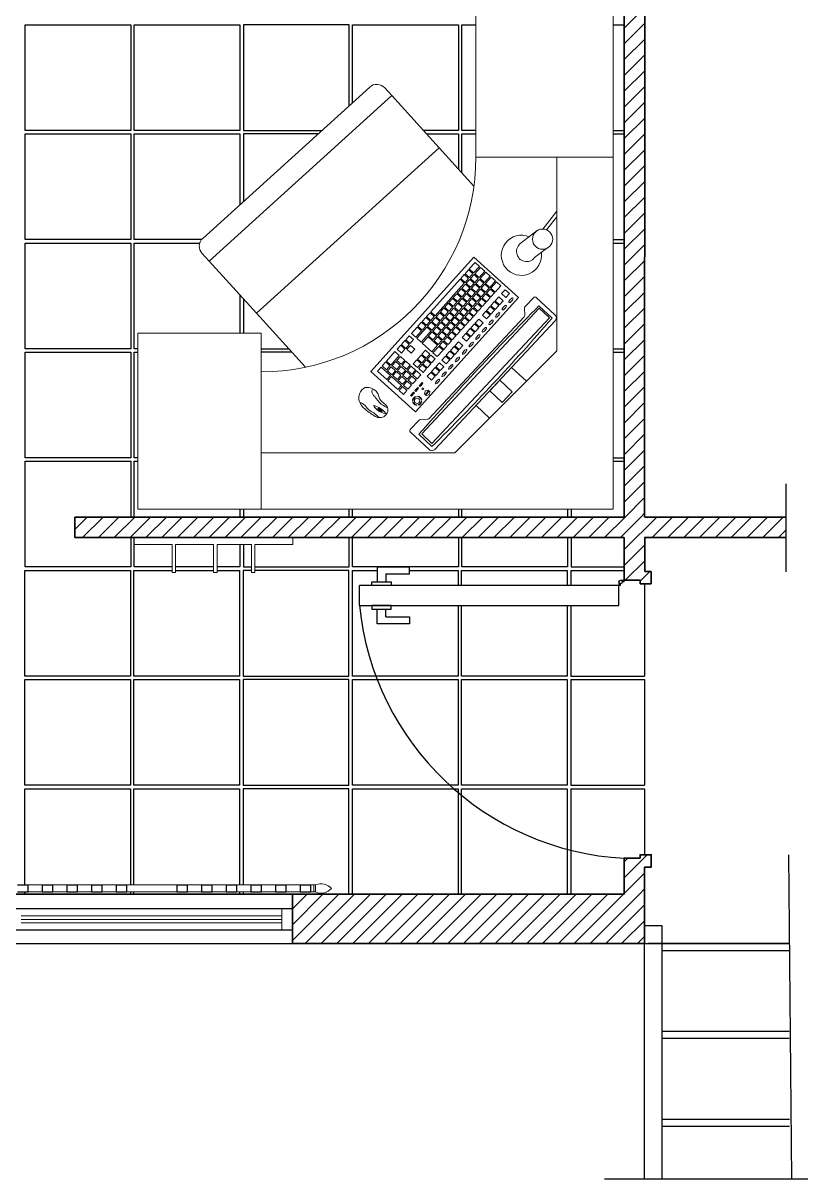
# Model space of a CAD drawing. Header units: millimetres. Extents: x 743 to 1845, y 1149 to 2111.
# Drawn here: x 905.7 to 1128.4, y 1148.9 to 1477.3 of the extents above; entities that cross this region are included whole.
import ezdxf

# ---------------------------------------------------------------- set-up
doc = ezdxf.new("R2010")
doc.units = ezdxf.units.MM
for name, color, linetype, lineweight in [('A-ELEV-MBE2', 4, 'Continuous', 25), ('A-FLOR-LEVL', 7, 'Continuous', 35), ('A-GLAZ-FURR', 4, 'Continuous', 18), ('arredo', 8, 'Continuous', 18), ('MURI', 7, 'Continuous', 35), ('muri sottili', 161, 'Continuous', 25)]:
    doc.layers.add(name, color=color, linetype=linetype, lineweight=lineweight)
for name, color, linetype in [('linee tratteggio', 6, 'Continuous'), ('pavimento', 51, 'Continuous'), ('porte', 150, 'Continuous'), ('tessuti', 31, 'Continuous')]:
    doc.layers.add(name, color=color, linetype=linetype)
pattern_1 = [(45, (0, 247.989), (-2.245064, 2.245064), [])]

msp = doc.modelspace()

# ---------------------------------------------------------------- hatches: boundary and pattern name
at = {"layer": 'arredo'}
h = msp.add_hatch(color=256, dxfattribs=at)
edge = h.paths.add_edge_path()
edge.add_ellipse((1006.95, 1367.37), major_axis=(-0.607, 0.417), ratio=0.281582, start_angle=0, end_angle=360)
at = {"layer": 'MURI'}
h = msp.add_hatch(dxfattribs=at)
h.set_pattern_fill('ANSI31', color=256)
h.set_pattern_definition(pattern_1)
h.paths.add_polyline_path([(768.12, 1215.79), (902.12, 1215.79), (902.12, 1229.79), (875.12, 1229.79), (862.12, 1229.79), (844.12, 1229.79), (822.12, 1229.79), (813.12, 1229.79), (782.12, 1229.79), (782.12, 1259.79), (782.12, 1625.79), (782.12, 1645.79), (782.12, 1662.79), (768.12, 1662.79), (768.12, 1645.79), (768.12, 1625.79)])
h.paths.add_polyline_path([(999.12, 1229.79), (998.12, 1229.79), (998.12, 1229.79), (982.12, 1229.79), (982.12, 1215.79), (1082.12, 1215.79), (1082.12, 1229.79), (1060.12, 1229.79), (1060.12, 1229.79), (1030.12, 1229.79), (1029.12, 1229.79), (1029.12, 1229.79)])
h = msp.add_hatch(dxfattribs=at)
h.set_pattern_fill('ANSI31', color=256)
h.paths.add_polyline_path([(1082.12, 1615.79), (1068.12, 1615.79), (1068.12, 1590.79), (1076.28, 1590.79), (1076.28, 1336.96), (1082.09, 1336.96)])
h = msp.add_hatch(dxfattribs=at)
h.set_pattern_fill('ANSI31', color=256)
h.paths.add_polyline_path([(1122.17, 1336.96), (1082.1, 1336.96), (1076.28, 1336.96), (920.3, 1336.96), (920.3, 1331.16), (1076.28, 1331.16), (1076.28, 1319.03), (1080.78, 1319.03), (1080.78, 1318.03), (1083.98, 1318.03), (1083.98, 1321.53), (1082.1, 1321.53), (1082.1, 1331.16), (1122.17, 1331.16)])
h = msp.add_hatch(dxfattribs=at)
h.set_pattern_fill('ANSI31', color=256)
h.set_pattern_definition(pattern_1)
h.paths.add_polyline_path([(1080.78, 1237.53), (1083.98, 1237.53), (1083.98, 1241.03), (1080.78, 1241.03), (1080.78, 1240.03), (1076.28, 1240.03), (1076.28, 1237.53)])
h = msp.add_hatch(dxfattribs=at)
h.set_pattern_fill('ANSI31', color=256)
h.set_pattern_definition(pattern_1)
h.paths.add_polyline_path([(1076.28, 1229.79), (1082.08, 1229.79), (1082.08, 1229.91), (1082.08, 1237.53), (1083.98, 1237.53), (1083.98, 1241.03), (1080.78, 1241.03), (1080.78, 1240.03), (1076.28, 1240.03), (1076.28, 1237.53)])

# ---------------------------------------------------------------- linework, layer by layer
at = {"layer": 'A-ELEV-MBE2'}
for p, q in [((1087.08, 1220.79), (1082.08, 1220.79)), ((1087.08, 1215.79), (1087.08, 1220.79)), ((1082.08, 1215.79), (1123.05, 1215.79)), ((1082.08, 1148.93), (1082.08, 1215.79)), ((1087.08, 1148.93), (1087.08, 1215.79)), ((1087.08, 1213.79), (1123.06, 1213.79)), ((1123.12, 1190.79), (1087.08, 1190.79)), ((1123.12, 1188.79), (1087.08, 1188.79)), ((1123.18, 1165.79), (1087.08, 1165.79)), ((1123.19, 1163.79), (1087.08, 1163.79))]:
    msp.add_line(p, q, dxfattribs=at)
at = {"layer": 'A-FLOR-LEVL'}
msp.add_line((1123.05, 1215.79), (1083.08, 1215.79), dxfattribs=at)
at = {"layer": 'A-GLAZ-FURR', "color": 4}
for p, q in [((979.12, 1225.63), (979.12, 1219.63)), ((979.12, 1223.63), (905.12, 1223.63)), ((979.12, 1222.63), (905.12, 1222.63)), ((979.12, 1221.63), (905.12, 1221.63))]:
    msp.add_line(p, q, dxfattribs=at)
at = {"layer": 'arredo'}
for p, q in [((1034.19, 1439.19), (1034.19, 1586.19)), ((1073.19, 1586.19), (1073.19, 1439.19)), ((956.63, 1416.13), (1004.05, 1459.12)), ((1010.3, 1456.69), (1008.29, 1458.91)), ((1010.3, 1456.69), (958.44, 1409.67)), ((1023.74, 1441.87), (1010.3, 1456.69)), ((1023.74, 1441.87), (971.87, 1394.86)), ((1033.63, 1430.96), (1023.74, 1441.87)), ((1073.19, 1439.19), (1034.19, 1439.19)), ((1073.19, 1439.19), (1034.19, 1439.19)), ((1057.19, 1439.19), (1057.19, 1384.19)), ((1073.19, 1339.19), (1073.19, 1439.19)), ((1053.14, 1418.78), (1057.19, 1423.9)), ((1054.25, 1418.55), (1057.19, 1422.26)), ((1051.59, 1418.33), (1046.69, 1414.55)), ((1050.86, 1410.66), (1054.26, 1413.28)), ((956.43, 1411.9), (958.44, 1409.67)), ((958.44, 1409.67), (971.87, 1394.86)), ((1033.57, 1410.81), (1004.35, 1378.28)), ((1033.94, 1409.25), (1032.32, 1407.44)), ((1046.3, 1399.37), (1033.57, 1410.81)), ((1035.17, 1408.15), (1033.94, 1409.25)), ((1030.9, 1405.86), (1029.88, 1404.73)), ((1032.12, 1404.76), (1030.9, 1405.86)), ((1032.12, 1407.22), (1031.1, 1406.09)), ((1031.1, 1406.09), (1032.33, 1404.99)), ((1033.34, 1406.12), (1032.12, 1407.22)), ((1032.32, 1407.44), (1033.54, 1406.34)), ((1032.33, 1404.99), (1033.34, 1406.12)), ((1033.65, 1405.84), (1032.63, 1404.71)), ((1033.54, 1406.34), (1035.17, 1408.15)), ((1034.87, 1404.74), (1033.65, 1405.84)), ((1035.47, 1407.88), (1033.85, 1406.07)), ((1033.85, 1406.07), (1035.07, 1404.97)), ((1035.07, 1404.97), (1036.7, 1406.78)), ((1037, 1406.5), (1035.38, 1404.69)), ((1036.7, 1406.78), (1035.47, 1407.88)), ((1036.6, 1403.6), (1038.23, 1405.4)), ((1038.23, 1405.4), (1037, 1406.5)), ((1029.68, 1404.51), (1021.36, 1395.25)), ((1022.59, 1394.15), (1030.9, 1403.41)), ((1030.9, 1403.41), (1029.68, 1404.51)), ((1029.88, 1404.73), (1031.11, 1403.63)), ((1031.21, 1403.13), (1030.2, 1402)), ((1031.11, 1403.63), (1032.12, 1404.76)), ((1032.43, 1402.03), (1031.21, 1403.13)), ((1032.43, 1404.49), (1031.41, 1403.36)), ((1031.41, 1403.36), (1032.64, 1402.26)), ((1033.65, 1403.39), (1032.43, 1404.49)), ((1032.63, 1404.71), (1033.85, 1403.61)), ((1032.64, 1402.26), (1033.65, 1403.39)), ((1033.96, 1403.11), (1032.94, 1401.98)), ((1033.85, 1403.61), (1034.87, 1404.74)), ((1035.18, 1402.01), (1033.96, 1403.11)), ((1035.18, 1404.47), (1034.16, 1403.34)), ((1034.16, 1403.34), (1035.38, 1402.24)), ((1036.4, 1403.37), (1035.18, 1404.47)), ((1035.38, 1404.69), (1036.6, 1403.6)), ((1035.38, 1402.24), (1036.4, 1403.37)), ((1036.7, 1403.09), (1035.69, 1401.97)), ((1037.93, 1402), (1036.7, 1403.09)), ((1038.53, 1405.13), (1036.91, 1403.32)), ((1036.91, 1403.32), (1038.13, 1402.22)), ((1038.13, 1402.22), (1039.75, 1404.03)), ((1040.06, 1403.75), (1038.44, 1401.95)), ((1039.75, 1404.03), (1038.53, 1405.13)), ((1039.66, 1400.85), (1041.28, 1402.65)), ((1041.28, 1402.65), (1040.06, 1403.75)), ((1017.08, 1366.85), (1046.3, 1399.37)), ((1027.56, 1399.07), (1026.54, 1397.94)), ((1028.78, 1397.97), (1027.56, 1399.07)), ((1028.78, 1400.42), (1027.76, 1399.29)), ((1027.76, 1399.29), (1028.99, 1398.19)), ((1030, 1399.32), (1028.78, 1400.42)), ((1029.99, 1401.78), (1028.98, 1400.65)), ((1028.98, 1400.65), (1030.2, 1399.55)), ((1028.99, 1398.19), (1030, 1399.32)), ((1030.31, 1399.05), (1029.29, 1397.92)), ((1031.22, 1400.68), (1029.99, 1401.78)), ((1030.2, 1402), (1031.42, 1400.9)), ((1030.2, 1399.55), (1031.22, 1400.68)), ((1031.53, 1397.95), (1030.31, 1399.05)), ((1031.52, 1400.4), (1030.51, 1399.27)), ((1030.51, 1399.27), (1031.73, 1398.17)), ((1031.42, 1400.9), (1032.43, 1402.03)), ((1032.75, 1399.3), (1031.52, 1400.4)), ((1032.74, 1401.76), (1031.73, 1400.63)), ((1031.73, 1400.63), (1032.95, 1399.53)), ((1031.73, 1398.17), (1032.75, 1399.3)), ((1033.05, 1399.03), (1032.04, 1397.9)), ((1033.96, 1400.66), (1032.74, 1401.76)), ((1032.94, 1401.98), (1034.17, 1400.88)), ((1032.95, 1399.53), (1033.96, 1400.66)), ((1034.28, 1397.93), (1033.05, 1399.03)), ((1034.27, 1400.38), (1033.26, 1399.25)), ((1033.26, 1399.25), (1034.48, 1398.16)), ((1034.17, 1400.88), (1035.18, 1402.01)), ((1035.49, 1399.28), (1034.27, 1400.38)), ((1035.49, 1401.74), (1034.47, 1400.61)), ((1034.47, 1400.61), (1035.7, 1399.51)), ((1034.48, 1398.16), (1035.49, 1399.28)), ((1035.8, 1399.01), (1034.79, 1397.88)), ((1036.71, 1400.64), (1035.49, 1401.74)), ((1035.69, 1401.97), (1036.91, 1400.87)), ((1035.7, 1399.51), (1036.71, 1400.64)), ((1037.02, 1397.91), (1035.8, 1399.01)), ((1037.02, 1400.37), (1036, 1399.24)), ((1036, 1399.24), (1037.23, 1398.14)), ((1036.91, 1400.87), (1037.93, 1402)), ((1038.24, 1399.27), (1037.02, 1400.37)), ((1038.23, 1401.72), (1037.22, 1400.59)), ((1037.22, 1400.59), (1038.44, 1399.49)), ((1037.23, 1398.14), (1038.24, 1399.27)), ((1039.46, 1400.62), (1038.23, 1401.72)), ((1038.44, 1401.95), (1039.66, 1400.85)), ((1038.44, 1399.49), (1039.46, 1400.62)), ((1040.68, 1399.52), (1039.67, 1398.39)), ((1041.91, 1398.42), (1040.68, 1399.52)), ((1042.51, 1401.55), (1041.49, 1400.43)), ((1041.49, 1400.43), (1042.72, 1399.33)), ((1043.73, 1400.46), (1042.51, 1401.55)), ((1042.72, 1399.33), (1043.73, 1400.46)), ((1050.59, 1399.31), (1048.12, 1396.67)), ((1056.64, 1394.37), (1051.34, 1399.34)), ((1025.12, 1396.36), (1024.11, 1395.23)), ((1026.35, 1395.26), (1025.12, 1396.36)), ((1026.34, 1397.71), (1025.33, 1396.58)), ((1025.33, 1396.58), (1026.55, 1395.48)), ((1027.56, 1396.61), (1026.34, 1397.71)), ((1026.54, 1397.94), (1027.77, 1396.84)), ((1026.55, 1395.48), (1027.56, 1396.61)), ((1027.87, 1396.34), (1026.86, 1395.21)), ((1027.77, 1396.84), (1028.78, 1397.97)), ((1029.09, 1395.24), (1027.87, 1396.34)), ((1029.09, 1397.69), (1028.07, 1396.56)), ((1028.07, 1396.56), (1029.3, 1395.46)), ((1030.31, 1396.59), (1029.09, 1397.69)), ((1029.29, 1397.92), (1030.51, 1396.82)), ((1029.3, 1395.46), (1030.31, 1396.59)), ((1030.62, 1396.32), (1029.6, 1395.19)), ((1030.51, 1396.82), (1031.53, 1397.95)), ((1031.84, 1395.22), (1030.62, 1396.32)), ((1031.84, 1397.67), (1030.82, 1396.54)), ((1030.82, 1396.54), (1032.04, 1395.45)), ((1033.06, 1396.57), (1031.84, 1397.67)), ((1032.04, 1397.9), (1033.26, 1396.8)), ((1032.04, 1395.45), (1033.06, 1396.57)), ((1033.36, 1396.3), (1032.35, 1395.17)), ((1033.26, 1396.8), (1034.28, 1397.93)), ((1034.59, 1395.2), (1033.36, 1396.3)), ((1034.58, 1397.65), (1033.57, 1396.53)), ((1033.57, 1396.53), (1034.79, 1395.43)), ((1035.81, 1396.56), (1034.58, 1397.65)), ((1034.79, 1397.88), (1036.01, 1396.78)), ((1034.79, 1395.43), (1035.81, 1396.56)), ((1036.01, 1396.78), (1037.02, 1397.91)), ((1038.25, 1396.81), (1037.23, 1395.68)), ((1037.23, 1395.68), (1038.46, 1394.58)), ((1039.47, 1395.71), (1038.25, 1396.81)), ((1039.46, 1398.17), (1038.45, 1397.04)), ((1038.45, 1397.04), (1039.67, 1395.94)), ((1038.46, 1394.58), (1039.47, 1395.71)), ((1040.69, 1397.07), (1039.46, 1398.17)), ((1039.67, 1398.39), (1040.89, 1397.29)), ((1039.67, 1395.94), (1040.69, 1397.07)), ((1040.89, 1397.29), (1041.91, 1398.42)), ((1047.98, 1396.29), (1048.04, 1394.23)), ((971.87, 1394.86), (985.79, 1379.51)), ((1018.72, 1392.31), (1017.71, 1391.18)), ((1019.95, 1391.21), (1018.72, 1392.31)), ((1019.94, 1393.67), (1018.93, 1392.54)), ((1018.93, 1392.54), (1020.15, 1391.44)), ((1021.17, 1392.57), (1019.94, 1393.67)), ((1021.16, 1395.02), (1020.14, 1393.89)), ((1020.14, 1393.89), (1021.37, 1392.79)), ((1020.15, 1391.44), (1021.17, 1392.57)), ((1021.47, 1392.29), (1020.46, 1391.16)), ((1020.83, 1364.91), (1047.9, 1393.86)), ((1022.38, 1393.92), (1021.16, 1395.02)), ((1021.36, 1395.25), (1022.59, 1394.15)), ((1021.37, 1392.79), (1022.38, 1393.92)), ((1022.7, 1391.19), (1021.47, 1392.29)), ((1022.69, 1393.65), (1021.67, 1392.52)), ((1021.67, 1392.52), (1022.9, 1391.42)), ((1023.91, 1392.55), (1022.69, 1393.65)), ((1023.91, 1395), (1022.89, 1393.87)), ((1022.89, 1393.87), (1024.12, 1392.77)), ((1022.9, 1391.42), (1023.91, 1392.55)), ((1024.22, 1392.27), (1023.2, 1391.14)), ((1025.13, 1393.9), (1023.91, 1395)), ((1024.11, 1395.23), (1025.33, 1394.13)), ((1024.12, 1392.77), (1025.13, 1393.9)), ((1025.44, 1391.17), (1024.22, 1392.27)), ((1025.44, 1393.63), (1024.42, 1392.5)), ((1024.42, 1392.5), (1025.65, 1391.4)), ((1025.33, 1394.13), (1026.35, 1395.26)), ((1026.66, 1392.53), (1025.44, 1393.63)), ((1026.65, 1394.98), (1025.64, 1393.85)), ((1025.64, 1393.85), (1026.86, 1392.75)), ((1025.65, 1391.4), (1026.66, 1392.53)), ((1027.88, 1393.88), (1026.65, 1394.98)), ((1026.86, 1395.21), (1028.08, 1394.11)), ((1026.86, 1392.75), (1027.88, 1393.88)), ((1028.18, 1393.61), (1027.17, 1392.48)), ((1027.17, 1392.48), (1028.39, 1391.38)), ((1028.08, 1394.11), (1029.09, 1395.24)), ((1029.41, 1392.51), (1028.18, 1393.61)), ((1029.4, 1394.96), (1028.39, 1393.83)), ((1028.39, 1393.83), (1029.61, 1392.73)), ((1028.39, 1391.38), (1029.41, 1392.51)), ((1030.62, 1393.86), (1029.4, 1394.96)), ((1029.6, 1395.19), (1030.83, 1394.09)), ((1029.61, 1392.73), (1030.62, 1393.86)), ((1030.93, 1393.59), (1029.92, 1392.46)), ((1029.92, 1392.46), (1031.14, 1391.36)), ((1030.83, 1394.09), (1031.84, 1395.22)), ((1032.15, 1392.49), (1030.93, 1393.59)), ((1032.15, 1394.94), (1031.13, 1393.82)), ((1031.13, 1393.82), (1032.36, 1392.72)), ((1031.14, 1391.36), (1032.15, 1392.49)), ((1033.37, 1393.85), (1032.15, 1394.94)), ((1032.35, 1395.17), (1033.57, 1394.07)), ((1032.36, 1392.72), (1033.37, 1393.85)), ((1033.57, 1394.07), (1034.59, 1395.2)), ((1035, 1393.2), (1033.99, 1392.07)), ((1036.22, 1392.1), (1035, 1393.2)), ((1037.03, 1395.46), (1036.02, 1394.33)), ((1036.02, 1394.33), (1037.24, 1393.23)), ((1038.25, 1394.36), (1037.03, 1395.46)), ((1037.24, 1393.23), (1038.25, 1394.36)), ((938.19, 1339.19), (938.19, 1389.19)), ((938.19, 1389.19), (973.19, 1389.19)), ((973.19, 1389.19), (973.19, 1339.19)), ((1017.51, 1390.95), (1015.88, 1389.15)), ((1015.88, 1389.15), (1017.11, 1388.05)), ((1017.11, 1388.05), (1018.73, 1389.86)), ((1020.27, 1390.92), (1017.43, 1387.76)), ((1018.73, 1389.86), (1017.51, 1390.95)), ((1017.71, 1391.18), (1018.93, 1390.08)), ((1018.66, 1386.66), (1021.5, 1389.82)), ((1018.93, 1390.08), (1019.95, 1391.21)), ((1021.5, 1389.82), (1020.27, 1390.92)), ((1020.46, 1391.16), (1021.68, 1390.06)), ((1021.78, 1389.56), (1020.77, 1388.43)), ((1021.68, 1390.06), (1022.7, 1391.19)), ((1023.01, 1388.46), (1021.78, 1389.56)), ((1023, 1390.92), (1021.99, 1389.79)), ((1021.99, 1389.79), (1023.21, 1388.69)), ((1024.22, 1389.82), (1023, 1390.92)), ((1023.2, 1391.14), (1024.43, 1390.04)), ((1023.21, 1388.69), (1024.22, 1389.82)), ((1024.53, 1389.54), (1023.52, 1388.41)), ((1024.43, 1390.04), (1025.44, 1391.17)), ((1025.75, 1388.44), (1024.53, 1389.54)), ((1025.75, 1390.9), (1024.73, 1389.77)), ((1024.73, 1389.77), (1025.96, 1388.67)), ((1026.97, 1389.8), (1025.75, 1390.9)), ((1026.97, 1392.25), (1025.95, 1391.12)), ((1025.95, 1391.12), (1027.17, 1390.02)), ((1025.96, 1388.67), (1026.97, 1389.8)), ((1027.28, 1389.52), (1026.26, 1388.39)), ((1028.19, 1391.15), (1026.97, 1392.25)), ((1027.17, 1390.02), (1028.19, 1391.15)), ((1028.5, 1388.42), (1027.28, 1389.52)), ((1028.5, 1390.88), (1027.48, 1389.75)), ((1027.48, 1389.75), (1028.7, 1388.65)), ((1029.72, 1389.78), (1028.5, 1390.88)), ((1029.71, 1392.23), (1028.7, 1391.1)), ((1028.7, 1391.1), (1029.92, 1390.01)), ((1028.7, 1388.65), (1029.72, 1389.78)), ((1030.94, 1391.13), (1029.71, 1392.23)), ((1029.92, 1390.01), (1030.94, 1391.13)), ((1031.35, 1389.13), (1030.33, 1388)), ((1032.57, 1388.03), (1031.35, 1389.13)), ((1032.57, 1390.49), (1031.55, 1389.36)), ((1031.55, 1389.36), (1032.78, 1388.26)), ((1033.79, 1389.39), (1032.57, 1390.49)), ((1033.78, 1391.84), (1032.77, 1390.71)), ((1032.77, 1390.71), (1033.99, 1389.61)), ((1032.78, 1388.26), (1033.79, 1389.39)), ((1035.01, 1390.74), (1033.78, 1391.84)), ((1033.99, 1392.07), (1035.21, 1390.97)), ((1033.99, 1389.61), (1035.01, 1390.74)), ((1035.21, 1390.97), (1036.22, 1392.1)), ((1012.84, 1385.76), (1011.83, 1384.63)), ((1014.06, 1384.66), (1012.84, 1385.76)), ((1014.06, 1387.12), (1013.04, 1385.99)), ((1013.04, 1385.99), (1014.27, 1384.89)), ((1015.28, 1386.02), (1014.06, 1387.12)), ((1015.28, 1388.47), (1014.26, 1387.34)), ((1014.26, 1387.34), (1015.48, 1386.24)), ((1014.27, 1384.89), (1015.28, 1386.02)), ((1015.59, 1385.74), (1014.57, 1384.61)), ((1016.5, 1387.37), (1015.28, 1388.47)), ((1015.48, 1386.24), (1016.5, 1387.37)), ((1016.81, 1384.64), (1015.59, 1385.74)), ((1017.43, 1387.76), (1018.66, 1386.66)), ((1020.61, 1388.17), (1018.98, 1386.36)), ((1018.98, 1386.36), (1021.68, 1383.94)), ((1023.3, 1385.75), (1020.61, 1388.17)), ((1020.77, 1388.43), (1021.99, 1387.33)), ((1021.68, 1383.94), (1023.3, 1385.75)), ((1021.99, 1387.33), (1023.01, 1388.46)), ((1023.31, 1388.19), (1022.3, 1387.06)), ((1022.3, 1387.06), (1023.52, 1385.96)), ((1024.54, 1387.09), (1023.31, 1388.19)), ((1023.52, 1388.41), (1024.74, 1387.31)), ((1023.52, 1385.96), (1024.54, 1387.09)), ((1024.84, 1386.81), (1023.83, 1385.68)), ((1024.74, 1387.31), (1025.75, 1388.44)), ((1026.07, 1385.71), (1024.84, 1386.81)), ((1026.06, 1388.17), (1025.05, 1387.04)), ((1025.05, 1387.04), (1026.27, 1385.94)), ((1025.05, 1384.58), (1026.07, 1385.71)), ((1027.28, 1387.07), (1026.06, 1388.17)), ((1026.26, 1388.39), (1027.49, 1387.3)), ((1026.27, 1385.94), (1027.28, 1387.07)), ((1027.49, 1387.3), (1028.5, 1388.42)), ((1029.22, 1386.76), (1028.2, 1385.63)), ((1030.44, 1385.66), (1029.22, 1386.76)), ((1030.33, 1388), (1031.56, 1386.9)), ((1031.56, 1386.9), (1032.57, 1388.03)), ((1011.22, 1383.95), (1008.78, 1381.24)), ((1010.01, 1380.14), (1012.44, 1382.85)), ((1012.44, 1382.85), (1011.22, 1383.95)), ((1012.75, 1382.58), (1011.73, 1381.45)), ((1011.83, 1384.63), (1013.05, 1383.53)), ((1013.97, 1381.48), (1012.75, 1382.58)), ((1013.05, 1383.53), (1014.06, 1384.66)), ((1014.57, 1384.61), (1015.8, 1383.51)), ((1015.8, 1383.51), (1016.81, 1384.64)), ((1018.65, 1382.99), (1017.63, 1381.86)), ((1019.87, 1381.89), (1018.65, 1382.99)), ((1019.86, 1384.35), (1018.85, 1383.22)), ((1018.85, 1383.22), (1020.07, 1382.12)), ((1021.09, 1383.25), (1019.86, 1384.35)), ((1020.07, 1382.12), (1021.09, 1383.25)), ((1021.39, 1382.97), (1020.38, 1381.84)), ((1022.62, 1381.87), (1021.39, 1382.97)), ((1023.63, 1385.46), (1022, 1383.65)), ((1022, 1383.65), (1023.23, 1382.55)), ((1023.23, 1382.55), (1024.85, 1384.36)), ((1024.85, 1384.36), (1023.63, 1385.46)), ((1023.83, 1385.68), (1025.05, 1384.58)), ((1025.57, 1382.69), (1024.55, 1381.57)), ((1026.79, 1381.6), (1025.57, 1382.69)), ((1026.78, 1384.05), (1025.77, 1382.92)), ((1025.77, 1382.92), (1026.99, 1381.82)), ((1028.01, 1382.95), (1026.78, 1384.05)), ((1028, 1385.41), (1026.99, 1384.28)), ((1026.99, 1384.28), (1028.21, 1383.18)), ((1026.99, 1381.82), (1028.01, 1382.95)), ((1029.22, 1384.31), (1028, 1385.41)), ((1028.19, 1355.19), (1057.19, 1384.19)), ((1028.2, 1385.63), (1029.43, 1384.53)), ((1028.21, 1383.18), (1029.22, 1384.31)), ((1029.43, 1384.53), (1030.44, 1385.66)), ((1007.26, 1379.55), (1006.25, 1378.42)), ((1009.95, 1377.13), (1007.26, 1379.55)), ((1008.58, 1381.02), (1007.56, 1379.89)), ((1007.56, 1379.89), (1008.79, 1378.79)), ((1009.8, 1379.92), (1008.58, 1381.02)), ((1008.78, 1381.24), (1010.01, 1380.14)), ((1008.79, 1378.79), (1009.8, 1379.92)), ((1010.11, 1379.64), (1009.09, 1378.51)), ((1011.33, 1378.54), (1010.11, 1379.64)), ((1011.43, 1381.11), (1010.41, 1379.98)), ((1010.41, 1379.98), (1011.64, 1378.88)), ((1012.65, 1380.01), (1011.43, 1381.11)), ((1011.64, 1378.88), (1012.65, 1380.01)), ((1011.73, 1381.45), (1012.96, 1380.35)), ((1012.96, 1379.74), (1011.94, 1378.61)), ((1012.96, 1380.35), (1013.97, 1381.48)), ((1014.18, 1378.64), (1012.96, 1379.74)), ((1014.28, 1381.2), (1013.26, 1380.08)), ((1013.26, 1380.08), (1014.49, 1378.98)), ((1015.5, 1380.11), (1014.28, 1381.2)), ((1014.49, 1378.98), (1015.5, 1380.11)), ((1015.81, 1379.83), (1014.79, 1378.7)), ((1017.03, 1378.73), (1015.81, 1379.83)), ((1017.43, 1381.64), (1016.41, 1380.51)), ((1016.41, 1380.51), (1017.64, 1379.41)), ((1018.65, 1380.54), (1017.43, 1381.64)), ((1017.63, 1381.86), (1018.86, 1380.76)), ((1017.64, 1379.41), (1018.65, 1380.54)), ((1018.96, 1380.26), (1017.94, 1379.13)), ((1017.94, 1379.13), (1019.17, 1378.03)), ((1018.86, 1380.76), (1019.87, 1381.89)), ((1020.18, 1379.16), (1018.96, 1380.26)), ((1020.18, 1381.62), (1019.16, 1380.49)), ((1019.16, 1380.49), (1020.39, 1379.39)), ((1019.17, 1378.03), (1020.18, 1379.16)), ((1021.4, 1380.52), (1020.18, 1381.62)), ((1020.38, 1381.84), (1021.6, 1380.75)), ((1020.39, 1379.39), (1021.4, 1380.52)), ((1021.6, 1380.75), (1022.62, 1381.87)), ((1022.62, 1379.42), (1021.61, 1378.29)), ((1023.85, 1378.32), (1022.62, 1379.42)), ((1023.84, 1380.78), (1022.83, 1379.65)), ((1022.83, 1379.65), (1024.05, 1378.55)), ((1025.07, 1379.68), (1023.84, 1380.78)), ((1024.05, 1378.55), (1025.07, 1379.68)), ((1024.55, 1381.57), (1025.78, 1380.47)), ((1025.78, 1380.47), (1026.79, 1381.6)), ((973.19, 1339.19), (973.19, 1378.19)), ((1004.35, 1378.28), (1017.08, 1366.85)), ((1006.25, 1378.42), (1008.94, 1376)), ((1008.94, 1376), (1009.95, 1377.13)), ((1009.09, 1378.51), (1010.32, 1377.41)), ((1010.2, 1376.91), (1009.18, 1375.78)), ((1013.07, 1374.33), (1010.2, 1376.91)), ((1010.32, 1377.41), (1011.33, 1378.54)), ((1011.64, 1378.27), (1010.62, 1377.14)), ((1010.62, 1377.14), (1011.85, 1376.04)), ((1012.86, 1377.17), (1011.64, 1378.27)), ((1011.85, 1376.04), (1012.86, 1377.17)), ((1011.94, 1378.61), (1013.17, 1377.51)), ((1013.17, 1376.89), (1012.15, 1375.77)), ((1013.17, 1377.51), (1014.18, 1378.64)), ((1014.39, 1375.8), (1013.17, 1376.89)), ((1014.49, 1378.36), (1013.47, 1377.23)), ((1013.47, 1377.23), (1014.7, 1376.13)), ((1015.71, 1377.26), (1014.49, 1378.36)), ((1014.7, 1376.13), (1015.71, 1377.26)), ((1014.79, 1378.7), (1016.02, 1377.6)), ((1016.02, 1376.99), (1015, 1375.86)), ((1015, 1375.86), (1016.23, 1374.76)), ((1016.02, 1377.6), (1017.03, 1378.73)), ((1017.24, 1375.89), (1016.02, 1376.99)), ((1016.23, 1374.76), (1017.24, 1375.89)), ((1017.34, 1378.46), (1016.32, 1377.33)), ((1016.32, 1377.33), (1017.55, 1376.23)), ((1018.56, 1377.36), (1017.34, 1378.46)), ((1017.55, 1376.23), (1018.56, 1377.36)), ((1021.41, 1378.06), (1020.39, 1376.94)), ((1020.39, 1376.94), (1021.62, 1375.84)), ((1022.63, 1376.97), (1021.41, 1378.06)), ((1021.61, 1378.29), (1022.83, 1377.19)), ((1021.62, 1375.84), (1022.63, 1376.97)), ((1022.83, 1377.19), (1023.85, 1378.32)), ((1009.18, 1375.78), (1012.06, 1373.2)), ((1012.06, 1373.2), (1013.07, 1374.33)), ((1012.15, 1375.77), (1013.38, 1374.67)), ((1013.38, 1374.05), (1012.36, 1372.92)), ((1012.36, 1372.92), (1013.59, 1371.82)), ((1013.38, 1374.67), (1014.39, 1375.8)), ((1014.6, 1372.95), (1013.38, 1374.05)), ((1013.59, 1371.82), (1014.6, 1372.95)), ((1014.7, 1375.52), (1013.68, 1374.39)), ((1013.68, 1374.39), (1014.91, 1373.29)), ((1015.92, 1374.42), (1014.7, 1375.52)), ((1014.91, 1373.29), (1015.92, 1374.42)), ((1017.68, 1373.78), (1016.87, 1372.88)), ((1016.87, 1372.88), (1017.12, 1372.66)), ((1017.12, 1372.66), (1017.93, 1373.56)), ((1017.93, 1373.56), (1017.68, 1373.78)), ((1018.9, 1375.14), (1018.09, 1374.23)), ((1018.09, 1374.23), (1018.33, 1374.01)), ((1018.33, 1374.01), (1019.15, 1374.92)), ((1019.15, 1374.92), (1018.9, 1375.14)), ((1019.77, 1372.69), (1019.62, 1371.96)), ((1020.7, 1372.81), (1019.84, 1371.85)), ((1019.86, 1372.79), (1020.57, 1373.01)), ((1020.86, 1372.65), (1020, 1371.7)), ((1016.47, 1372.43), (1015.65, 1371.52)), ((1015.65, 1371.52), (1015.9, 1371.3)), ((1015.9, 1371.3), (1016.71, 1372.21)), ((1016.2, 1370.11), (1016.2, 1370.12)), ((1016.22, 1369.7), (1016.21, 1369.69)), ((1016.71, 1372.21), (1016.47, 1372.43)), ((1017.21, 1371.23), (1017.2, 1371.24)), ((1018.78, 1369.83), (1018.79, 1369.82)), ((1020.85, 1371.71), (1020.14, 1371.49)), ((1020.93, 1371.81), (1021.08, 1372.54)), ((1017.34, 1368.69), (1017.33, 1368.68)), ((1017.78, 1368.7), (1017.79, 1368.7)), ((1018.04, 1364.5), (1015.57, 1361.85)), ((1018.4, 1364.67), (1020.46, 1364.74)), ((1015.59, 1361.11), (1020.88, 1356.13)), ((973.19, 1355.19), (1028.19, 1355.19)), ((973.19, 1339.19), (938.19, 1339.19)), ((973.19, 1339.19), (1073.19, 1339.19)), ((937.2, 1331.16), (937.2, 1329.16)), ((982.2, 1331.16), (982.2, 1329.16)), ((937.2, 1329.16), (947.95, 1329.16)), ((947.95, 1321.16), (947.95, 1329.16)), ((959.7, 1329.16), (948.95, 1329.16)), ((948.95, 1329.16), (948.95, 1321.16)), ((970.45, 1329.16), (960.7, 1329.16)), ((970.45, 1321.16), (970.45, 1329.16)), ((982.2, 1329.16), (971.45, 1329.16)), ((971.45, 1329.16), (971.45, 1321.16)), ((947.95, 1321.16), (948.95, 1321.16)), ((959.7, 1321.16), (960.7, 1321.16)), ((970.45, 1321.16), (971.45, 1321.16)), ((911.08, 1232.44), (907.08, 1232.44)), ((918.08, 1232.44), (914.08, 1232.44)), ((925.08, 1232.44), (921.08, 1232.44)), ((932.08, 1232.44), (928.08, 1232.44)), ((935.08, 1232.44), (949.33, 1232.44)), ((956.33, 1232.44), (952.33, 1232.44)), ((963.33, 1232.44), (959.33, 1232.44)), ((970.33, 1232.44), (966.33, 1232.44)), ((977.33, 1232.44), (973.33, 1232.44)), ((984.33, 1232.44), (980.33, 1232.44)), ((988.19, 1232.44), (987.33, 1232.44)), ((988.19, 1232.44), (988.19, 1230.44)), ((988.19, 1232.44), (988.69, 1232.44)), ((988.69, 1232.44), (988.69, 1230.44)), ((911.08, 1230.44), (907.08, 1230.44)), ((918.08, 1230.44), (914.08, 1230.44)), ((925.08, 1230.44), (921.08, 1230.44)), ((932.08, 1230.44), (928.08, 1230.44)), ((949.33, 1230.44), (935.08, 1230.44)), ((956.33, 1230.44), (952.33, 1230.44)), ((963.33, 1230.44), (959.33, 1230.44)), ((970.33, 1230.44), (966.33, 1230.44)), ((977.33, 1230.44), (973.33, 1230.44)), ((984.33, 1230.44), (980.33, 1230.44)), ((987.33, 1230.44), (988.19, 1230.44)), ((988.69, 1230.44), (988.19, 1230.44))]:
    msp.add_line(p, q, dxfattribs=at)
at = {"layer": 'arredo', "transparency": 33554687}
for p, q in [((959.7, 1321.16), (959.7, 1329.16)), ((960.7, 1329.16), (960.7, 1321.16))]:
    msp.add_line(p, q, dxfattribs=at)
at = {"layer": 'arredo'}
for points in [[(1021.71, 1357.9), (1055.07, 1393.57), (1052.18, 1396.27), (1018.83, 1360.6)], [(1041.69, 1369.5), (1044.51, 1372.52), (1040.94, 1375.85), (1038.12, 1372.84)]]:
    msp.add_lwpolyline(points, close=True, dxfattribs=at)
for points in [[(1055.81, 1393.47), (1052.07, 1396.97)], [(1022.52, 1356.15), (1056.73, 1392.74)], [(1048.51, 1375.52), (1044.31, 1379.45)], [(1034.23, 1368.67), (1038.07, 1365.08)], [(1017.95, 1360.48), (1021.69, 1356.98)]]:
    msp.add_lwpolyline(points, dxfattribs=at)
for centre, radius in [((1053.12, 1415.91), 2.87), ((1019.12, 1373.36), 0.245), ((1017.49, 1369.97), 0.754)]:
    msp.add_circle(centre, radius, dxfattribs=at)
for centre, radius, start, end in [((1006.07, 1456.89), 3, 42.1911, 132.1911), ((973.19, 1439.19), 61, 270, 0), ((958.65, 1413.91), 3, 132.1911, 222.1911), ((1047.11, 1411.33), 5.71, 67.1254, 8.0176), ((1048.59, 1412.41), 2.87, 123.5766, 322.3335), ((1050.98, 1398.95), 0.528, 46.9189, 136.9189), ((1697.8, 758.91), 907.79, 135.34219, 138.49571), ((1048.51, 1396.31), 0.528, 136.9189, 181.6996), ((593.68, 1791.44), 609.87, 314.57159, 319.2663), ((1047.51, 1394.22), 0.528, 316.9189, 1.6996), ((1055.85, 1393.51), 1.17, 315.0299, 47.497), ((1019.9, 1372.67), 0.128, 107.6247, 168.5072), ((1020.61, 1372.89), 0.128, 318.0659, 107.6247), ((1020.96, 1372.57), 0.128, 348.5072, 138.0659), ((1017.55, 1369.91), 1.37, 104.7615, 171.3704), ((1016.27, 1370.18), 0.0915, 228.0659, 348.2946), ((1017.54, 1370.04), 1.37, 194.7615, 261.3704), ((1016.28, 1369.64), 0.0915, 17.8373, 138.0659), ((1017.55, 1369.91), 1.22, 107.8373, 168.2946), ((1017.54, 1370.04), 1.22, 197.8373, 258.2946), ((1017.15, 1371.16), 0.0915, 287.8373, 48.0659), ((1017.76, 1371.25), 0.0915, 150.6107, 258.2946), ((1017.73, 1371.23), 0.0915, 79.1895, 125.5212), ((1017.49, 1369.97), 1.22, 17.8373, 78.2946), ((1017.49, 1369.97), 1.37, 16.9424, 79.1895), ((1017.44, 1370.03), 1.37, 284.7615, 351.3704), ((1017.44, 1370.03), 1.22, 287.8373, 348.2946), ((1018.72, 1369.76), 0.0915, 48.0659, 168.2946), ((1018.74, 1370.37), 0.0915, 197.8373, 305.5212), ((1018.71, 1370.34), 0.0915, 330.6107, 16.9424), ((1019.75, 1371.94), 0.128, 168.5072, 318.0659), ((1020.1, 1371.61), 0.128, 138.0659, 287.6247), ((1020.81, 1371.84), 0.128, 287.6247, 348.5072), ((1005.29, 1368.56), 0.074, 74.8623, 211.8731), ((1009.12, 1370.86), 4.54, 210.975, 261.4382), ((1003.8, 1362.91), 5.92, 37.1649, 75.2292), ((1008.46, 1366.44), 0.074, 261.4382, 37.1649), ((1017.27, 1368.75), 0.0915, 318.0659, 78.2946), ((1017.84, 1368.77), 0.0915, 107.8373, 228.0659), ((1018.42, 1364.14), 0.528, 92.1383, 136.9189), ((1020.44, 1365.27), 0.528, 272.1383, 316.9189), ((1020.44, 1365.27), 0.528, 272.1383, 316.9189), ((1015.95, 1361.49), 0.528, 136.9189, 226.7602), ((1021.69, 1356.98), 1.17, 226.3409, 318.808), ((990.24, 1228.78), 3.98, 41.9989, 113.0186), ((990.24, 1234.1), 3.98, 246.9814, 318.0011)]:
    msp.add_arc(centre, radius, start, end, dxfattribs=at)
for centre, major_axis, ratio in [((1044.13, 1398.55), (0.578, 0.643), 0.333324), ((1042.25, 1396.46), (0.578, 0.643), 0.333324), ((1038.49, 1392.28), (0.578, 0.643), 0.333324), ((1040.37, 1394.37), (0.578, 0.643), 0.333324), ((1036.62, 1390.18), (0.578, 0.643), 0.333324), ((1032.86, 1386), (0.578, 0.643), 0.333324), ((1034.74, 1388.09), (0.578, 0.643), 0.333324), ((1028.93, 1381.73), (0.578, 0.643), 0.333324), ((1030.98, 1383.91), (0.578, 0.643), 0.333324), ((1027.05, 1379.63), (0.578, 0.643), 0.333324), ((1023.29, 1375.45), (0.578, 0.643), 0.333324), ((1025.17, 1377.54), (0.578, 0.643), 0.333324), ((1006.95, 1367.37), (-0.607, 0.417), 0.281582)]:
    msp.add_ellipse(centre, major_axis=major_axis, ratio=ratio, dxfattribs=at)
for points in [[(1009.18, 1366.96), (1008.96, 1368.37), (1007.92, 1369.37), (1006.71, 1370.91), (1006.28, 1372.14), (1003.78, 1373.74), (1002.79, 1373.72), (1001.14, 1372.01), (1000.99, 1370.24), (1001.81, 1368.59), (1003.53, 1366.93), (1004.93, 1365.97), (1006.27, 1365.28), (1008.15, 1365.5), (1009.18, 1366.96)], [(1009.09, 1368.02), (1007.63, 1368.83), (1005.45, 1371.18), (1004.64, 1372.58), (1004.91, 1373.39)], [(1006.68, 1365.2), (1005.22, 1366.53), (1003.77, 1367.45), (1002.32, 1369.04), (1001.63, 1369.37), (1001.3, 1369.39)]]:
    msp.add_spline(points, degree=3, dxfattribs=at)
at = {"layer": 'linee tratteggio'}
for p, q in [((1122.17, 1346.39), (1122.17, 1321.44)), ((1123.89, 1148.93), (1123.05, 1241.03)), ((1070.69, 1148.93), (1128.42, 1148.93))]:
    msp.add_line(p, q, dxfattribs=at)
at = {"layer": 'MURI'}
for p, q in [((1082.09, 1336.96), (1082.12, 1615.79)), ((1076.28, 1590.79), (1076.28, 1336.96)), ((920.3, 1336.96), (1076.28, 1336.96)), ((920.3, 1331.16), (920.3, 1336.96)), ((1082.1, 1336.96), (1122.17, 1336.96)), ((920.3, 1331.16), (1076.28, 1331.16)), ((1076.28, 1319.03), (1076.28, 1331.16)), ((1082.09, 1331.16), (1122.17, 1331.16)), ((1082.1, 1331.16), (1082.1, 1321.53)), ((1082.1, 1321.53), (1083.98, 1321.53)), ((1083.98, 1321.53), (1083.98, 1318.03)), ((1080.78, 1319.03), (1076.28, 1319.03)), ((1080.78, 1318.03), (1080.78, 1319.03)), ((1083.98, 1318.03), (1080.78, 1318.03)), ((1076.28, 1237.53), (1076.28, 1229.79)), ((1082.08, 1215.79), (1082.08, 1237.53)), ((902.12, 1229.79), (982.12, 1229.79)), ((1076.28, 1229.79), (982.12, 1229.79)), ((982.12, 1229.79), (982.12, 1215.79)), ((1082.08, 1229.91), (1082.08, 1229.79)), ((1082.08, 1215.79), (982.12, 1215.79))]:
    msp.add_line(p, q, dxfattribs=at)
for points in [[(1076.28, 1237.53), (1076.28, 1237.53), (1076.28, 1237.53), (1076.28, 1240.03), (1080.78, 1240.03)], [(1080.78, 1240.03), (1080.78, 1241.03), (1083.98, 1241.03), (1083.98, 1237.53), (1082.08, 1237.53)]]:
    msp.add_lwpolyline(points, dxfattribs=at)
at = {"layer": 'muri sottili'}
for p, q in [((982.12, 1225.63), (902.12, 1225.63)), ((982.12, 1219.63), (902.12, 1219.63)), ((902.12, 1215.79), (982.12, 1215.79))]:
    msp.add_line(p, q, dxfattribs=at)
at = {"layer": 'pavimento'}
for p, q in [((906.2, 1446.79), (906.2, 1476.79)), ((906.2, 1476.79), (936.2, 1476.79)), ((936.2, 1476.79), (936.2, 1446.79)), ((937.2, 1446.79), (937.2, 1476.79)), ((937.2, 1476.79), (967.2, 1476.79)), ((967.2, 1476.79), (967.2, 1446.79)), ((998.2, 1476.79), (968.2, 1476.79)), ((968.2, 1476.79), (968.2, 1446.79)), ((998.2, 1453.81), (998.2, 1476.79)), ((999.2, 1454.72), (999.2, 1476.79)), ((999.2, 1476.79), (1029.2, 1476.79)), ((1029.2, 1476.79), (1029.2, 1446.79)), ((1030.2, 1446.79), (1030.2, 1476.79)), ((1030.2, 1476.79), (1034.19, 1476.79)), ((1073.19, 1476.79), (1076.28, 1476.79)), ((936.2, 1446.79), (906.2, 1446.79)), ((906.2, 1415.79), (906.2, 1445.79)), ((906.2, 1445.79), (936.2, 1445.79)), ((936.2, 1445.79), (936.2, 1415.79)), ((967.2, 1446.79), (937.2, 1446.79)), ((937.2, 1415.79), (937.2, 1445.79)), ((937.2, 1445.79), (967.2, 1445.79)), ((967.2, 1445.79), (967.2, 1425.71)), ((968.2, 1446.79), (990.45, 1446.79)), ((989.35, 1445.79), (968.2, 1445.79)), ((968.2, 1445.79), (968.2, 1426.62)), ((1029.2, 1446.79), (1019.28, 1446.79)), ((1020.18, 1445.79), (1029.2, 1445.79)), ((1029.2, 1445.79), (1029.2, 1435.85)), ((1034.19, 1446.79), (1030.2, 1446.79)), ((1030.2, 1434.74), (1030.2, 1445.79)), ((1030.2, 1445.79), (1034.19, 1445.79)), ((1073.19, 1446.79), (1076.28, 1446.79)), ((1073.19, 1445.79), (1076.28, 1445.79)), ((936.2, 1415.79), (906.2, 1415.79)), ((956.31, 1415.79), (937.2, 1415.79)), ((1073.19, 1415.79), (1076.28, 1415.79)), ((906.2, 1384.79), (906.2, 1414.79)), ((906.2, 1414.79), (936.2, 1414.79)), ((936.2, 1414.79), (936.2, 1384.79)), ((937.2, 1384.79), (937.2, 1414.79)), ((937.2, 1414.79), (955.78, 1414.79)), ((1073.19, 1414.79), (1076.28, 1414.79)), ((967.2, 1400.02), (967.2, 1389.19)), ((968.2, 1398.91), (968.2, 1389.19)), ((936.2, 1384.79), (906.2, 1384.79)), ((906.2, 1353.79), (906.2, 1383.79)), ((906.2, 1383.79), (936.2, 1383.79)), ((936.2, 1383.79), (936.2, 1353.79)), ((938.19, 1384.79), (937.2, 1384.79)), ((937.2, 1353.79), (937.2, 1383.79)), ((937.2, 1383.79), (938.19, 1383.79)), ((973.19, 1384.79), (981, 1384.79)), ((981.91, 1383.79), (973.19, 1383.79)), ((1073.19, 1384.79), (1076.28, 1384.79)), ((1073.19, 1383.79), (1076.28, 1383.79)), ((936.2, 1353.79), (906.2, 1353.79)), ((938.19, 1353.79), (937.2, 1353.79)), ((1073.19, 1353.79), (1076.28, 1353.79)), ((906.2, 1322.79), (906.2, 1352.79)), ((906.2, 1352.79), (936.2, 1352.79)), ((936.2, 1352.79), (936.2, 1336.96)), ((937.2, 1352.79), (938.19, 1352.79)), ((937.2, 1336.96), (937.2, 1352.79)), ((1073.19, 1352.79), (1076.28, 1352.79)), ((967.2, 1339.19), (967.2, 1336.96)), ((968.2, 1339.19), (968.2, 1336.96)), ((998.2, 1336.96), (998.2, 1339.19)), ((999.2, 1336.96), (999.2, 1339.19)), ((1029.2, 1339.19), (1029.2, 1336.96)), ((1030.2, 1336.96), (1030.2, 1339.19)), ((1060.2, 1339.19), (1060.2, 1336.96)), ((1061.2, 1339.19), (1061.2, 1336.96)), ((936.2, 1331.16), (936.2, 1322.79)), ((937.2, 1322.79), (937.2, 1331.16)), ((998.2, 1322.79), (998.2, 1331.16)), ((999.2, 1322.79), (999.2, 1331.16)), ((1029.2, 1331.16), (1029.2, 1322.79)), ((1030.2, 1322.79), (1030.2, 1331.16)), ((1060.2, 1331.16), (1060.2, 1322.79)), ((1061.2, 1331.16), (1061.2, 1322.79)), ((967.2, 1329.16), (967.2, 1322.79)), ((968.2, 1329.16), (968.2, 1322.79)), ((906.12, 1291.79), (906.12, 1321.79)), ((906.12, 1321.79), (936.12, 1321.79)), ((936.2, 1322.79), (906.2, 1322.79)), ((936.12, 1321.79), (936.12, 1291.79)), ((937.12, 1291.79), (937.12, 1321.79)), ((937.12, 1321.79), (947.95, 1321.79)), ((947.95, 1322.79), (937.2, 1322.79)), ((959.7, 1322.79), (948.95, 1322.79)), ((948.95, 1321.79), (959.7, 1321.79)), ((967.2, 1322.79), (960.7, 1322.79)), ((960.7, 1321.79), (967.12, 1321.79)), ((967.12, 1321.79), (967.12, 1291.79)), ((968.12, 1321.79), (968.12, 1291.79)), ((970.45, 1321.79), (968.12, 1321.79)), ((968.2, 1322.79), (970.45, 1322.79)), ((971.45, 1322.79), (998.2, 1322.79)), ((998.12, 1321.79), (971.45, 1321.79)), ((998.12, 1291.79), (998.12, 1321.79)), ((999.12, 1291.79), (999.12, 1321.79)), ((999.12, 1321.79), (1006.14, 1321.79)), ((1029.2, 1322.79), (999.2, 1322.79)), ((1015.34, 1321.79), (1029.12, 1321.79)), ((1029.12, 1321.79), (1029.12, 1317.53)), ((1030.12, 1321.79), (1060.12, 1321.79)), ((1030.12, 1317.53), (1030.12, 1321.79)), ((1060.2, 1322.79), (1030.2, 1322.79)), ((1060.12, 1321.79), (1060.12, 1317.53)), ((1061.12, 1321.79), (1061.12, 1317.53)), ((1061.12, 1321.79), (1076.28, 1321.79)), ((1061.2, 1322.79), (1076.28, 1322.79)), ((1082.08, 1318.03), (1082.08, 1291.79)), ((1029.12, 1311.83), (1029.12, 1291.79)), ((1030.12, 1291.79), (1030.12, 1311.83)), ((1060.12, 1311.83), (1060.12, 1291.79)), ((1061.12, 1311.83), (1061.12, 1291.79)), ((936.12, 1291.79), (906.12, 1291.79)), ((906.12, 1260.79), (906.12, 1290.79)), ((906.12, 1290.79), (936.12, 1290.79)), ((936.12, 1290.79), (936.12, 1260.79)), ((967.12, 1291.79), (937.12, 1291.79)), ((937.12, 1260.79), (937.12, 1290.79)), ((937.12, 1290.79), (967.12, 1290.79)), ((967.12, 1290.79), (967.12, 1260.79)), ((968.12, 1291.79), (998.12, 1291.79)), ((998.12, 1290.79), (968.12, 1290.79)), ((968.12, 1290.79), (968.12, 1260.79)), ((998.12, 1260.79), (998.12, 1290.79)), ((1029.12, 1291.79), (999.12, 1291.79)), ((999.12, 1260.79), (999.12, 1290.79)), ((999.12, 1290.79), (1029.12, 1290.79)), ((1029.12, 1290.79), (1029.12, 1260.79)), ((1060.12, 1291.79), (1030.12, 1291.79)), ((1030.12, 1260.79), (1030.12, 1290.79)), ((1030.12, 1290.79), (1060.12, 1290.79)), ((1060.12, 1290.79), (1060.12, 1260.79)), ((1061.12, 1291.79), (1082.08, 1291.79)), ((1061.12, 1290.79), (1061.12, 1260.79)), ((1061.12, 1290.79), (1082.08, 1290.79)), ((1082.08, 1290.79), (1082.08, 1260.79)), ((936.12, 1260.79), (906.12, 1260.79)), ((906.12, 1259.79), (936.12, 1259.79)), ((906.12, 1232.44), (906.12, 1259.79)), ((936.12, 1259.79), (936.12, 1232.44)), ((967.12, 1260.79), (937.12, 1260.79)), ((937.12, 1259.79), (967.12, 1259.79)), ((937.12, 1232.44), (937.12, 1259.79)), ((967.12, 1259.79), (967.12, 1232.44)), ((968.12, 1260.79), (998.12, 1260.79)), ((998.12, 1259.79), (968.12, 1259.79)), ((968.12, 1259.79), (968.12, 1232.44)), ((998.12, 1229.79), (998.12, 1259.79)), ((1029.12, 1260.79), (999.12, 1260.79)), ((999.12, 1229.79), (999.12, 1259.79)), ((999.12, 1259.79), (1029.12, 1259.79)), ((1029.12, 1259.79), (1029.12, 1229.79)), ((1060.12, 1260.79), (1030.12, 1260.79)), ((1030.12, 1229.79), (1030.12, 1259.79)), ((1030.12, 1259.79), (1060.12, 1259.79)), ((1060.12, 1259.79), (1060.12, 1229.79)), ((1061.12, 1260.79), (1082.08, 1260.79)), ((1061.12, 1259.79), (1061.12, 1229.79)), ((1061.12, 1259.79), (1082.08, 1259.79)), ((1082.08, 1259.79), (1082.08, 1241.03)), ((906.12, 1229.79), (906.12, 1230.44)), ((936.12, 1229.79), (906.12, 1229.79)), ((936.12, 1230.44), (936.12, 1229.79)), ((937.12, 1229.79), (937.12, 1230.44)), ((967.12, 1229.79), (937.12, 1229.79)), ((967.12, 1230.44), (967.12, 1229.79)), ((968.12, 1230.44), (968.12, 1229.79)), ((968.12, 1229.79), (998.12, 1229.79)), ((1029.12, 1229.79), (999.12, 1229.79)), ((1060.12, 1229.79), (1030.12, 1229.79)), ((1061.12, 1229.79), (1076.28, 1229.79))]:
    msp.add_line(p, q, dxfattribs=at)
at = {"layer": 'porte'}
for p, q in [((1006.14, 1322.78), (1006.14, 1320.78)), ((1006.14, 1322.78), (1015.34, 1322.78)), ((1006.14, 1320.78), (1006.14, 1318.53)), ((1008.64, 1320.78), (1015.34, 1320.78)), ((1008.64, 1320.78), (1008.64, 1318.53)), ((1015.34, 1320.78), (1015.34, 1322.78)), ((1001.14, 1311.83), (1001.14, 1317.53)), ((1074.78, 1318.53), (1074.78, 1317.53)), ((1075.28, 1317.53), (1074.78, 1317.53)), ((1075.28, 1319.03), (1076.28, 1319.03)), ((1075.28, 1317.53), (1075.28, 1318.03)), ((1076.28, 1318.53), (1075.78, 1318.53)), ((1076.28, 1318.53), (1076.28, 1319.03)), ((1006.14, 1308.58), (1006.14, 1310.83)), ((1008.64, 1308.58), (1008.64, 1310.83)), ((1006.14, 1306.58), (1006.14, 1308.58)), ((1008.64, 1308.58), (1015.34, 1308.58)), ((1015.34, 1308.58), (1015.34, 1306.58)), ((1015.34, 1306.58), (1006.14, 1306.58))]:
    msp.add_line(p, q, dxfattribs=at)
msp.add_lwpolyline([(1001.14, 1311.83), (1074.78, 1311.83), (1074.78, 1317.53), (1001.14, 1317.53)], dxfattribs=at)
for points in [[(1010.14, 1318.53), (1010.14, 1317.53), (1004.64, 1317.53), (1004.64, 1318.53)], [(1010.14, 1310.83), (1010.14, 1311.83), (1004.64, 1311.83), (1004.64, 1310.83)]]:
    msp.add_lwpolyline(points, close=True, dxfattribs=at)
msp.add_circle((1075.28, 1318.53), 0.5, dxfattribs=at)
msp.add_arc((1080.58, 1319.75), 79.84, 185.6979, 266.9067, dxfattribs=at)
at = {"layer": 'tessuti'}
for p, q in [((904.08, 1232.44), (907.08, 1232.44)), ((907.08, 1230.44), (907.08, 1232.44)), ((911.08, 1232.44), (914.08, 1232.44)), ((911.08, 1232.44), (911.08, 1230.44)), ((914.08, 1230.44), (914.08, 1232.44)), ((918.08, 1232.44), (921.08, 1232.44)), ((918.08, 1232.44), (918.08, 1230.44)), ((921.08, 1230.44), (921.08, 1232.44)), ((925.08, 1232.44), (928.08, 1232.44)), ((925.08, 1232.44), (925.08, 1230.44)), ((928.08, 1230.44), (928.08, 1232.44)), ((932.08, 1232.44), (935.08, 1232.44)), ((932.08, 1232.44), (932.08, 1230.44)), ((935.08, 1230.44), (935.08, 1232.44)), ((949.33, 1232.44), (952.33, 1232.44)), ((949.33, 1232.44), (949.33, 1230.44)), ((952.33, 1230.44), (952.33, 1232.44)), ((956.33, 1232.44), (959.33, 1232.44)), ((956.34, 1232.44), (956.34, 1230.44)), ((959.34, 1230.44), (959.34, 1232.44)), ((963.33, 1232.44), (966.33, 1232.44)), ((963.33, 1232.44), (963.33, 1230.44)), ((966.33, 1230.44), (966.33, 1232.44)), ((970.33, 1232.44), (973.33, 1232.44)), ((970.33, 1232.44), (970.33, 1230.44)), ((973.33, 1230.44), (973.33, 1232.44)), ((977.33, 1232.44), (980.33, 1232.44)), ((977.33, 1232.44), (977.33, 1230.44)), ((980.33, 1230.44), (980.33, 1232.44)), ((984.33, 1232.44), (987.33, 1232.44)), ((984.33, 1232.44), (984.33, 1230.44)), ((987.33, 1230.44), (987.33, 1232.44)), ((904.08, 1230.44), (907.08, 1230.44)), ((911.08, 1230.44), (914.08, 1230.44)), ((918.08, 1230.44), (921.08, 1230.44)), ((925.08, 1230.44), (928.08, 1230.44)), ((932.08, 1230.44), (935.08, 1230.44)), ((949.33, 1230.44), (952.33, 1230.44)), ((956.34, 1230.44), (959.34, 1230.44)), ((963.33, 1230.44), (966.33, 1230.44)), ((970.33, 1230.44), (973.33, 1230.44)), ((977.33, 1230.44), (980.33, 1230.44)), ((984.33, 1230.44), (987.33, 1230.44))]:
    msp.add_line(p, q, dxfattribs=at)

doc.saveas('drawing.dxf')
